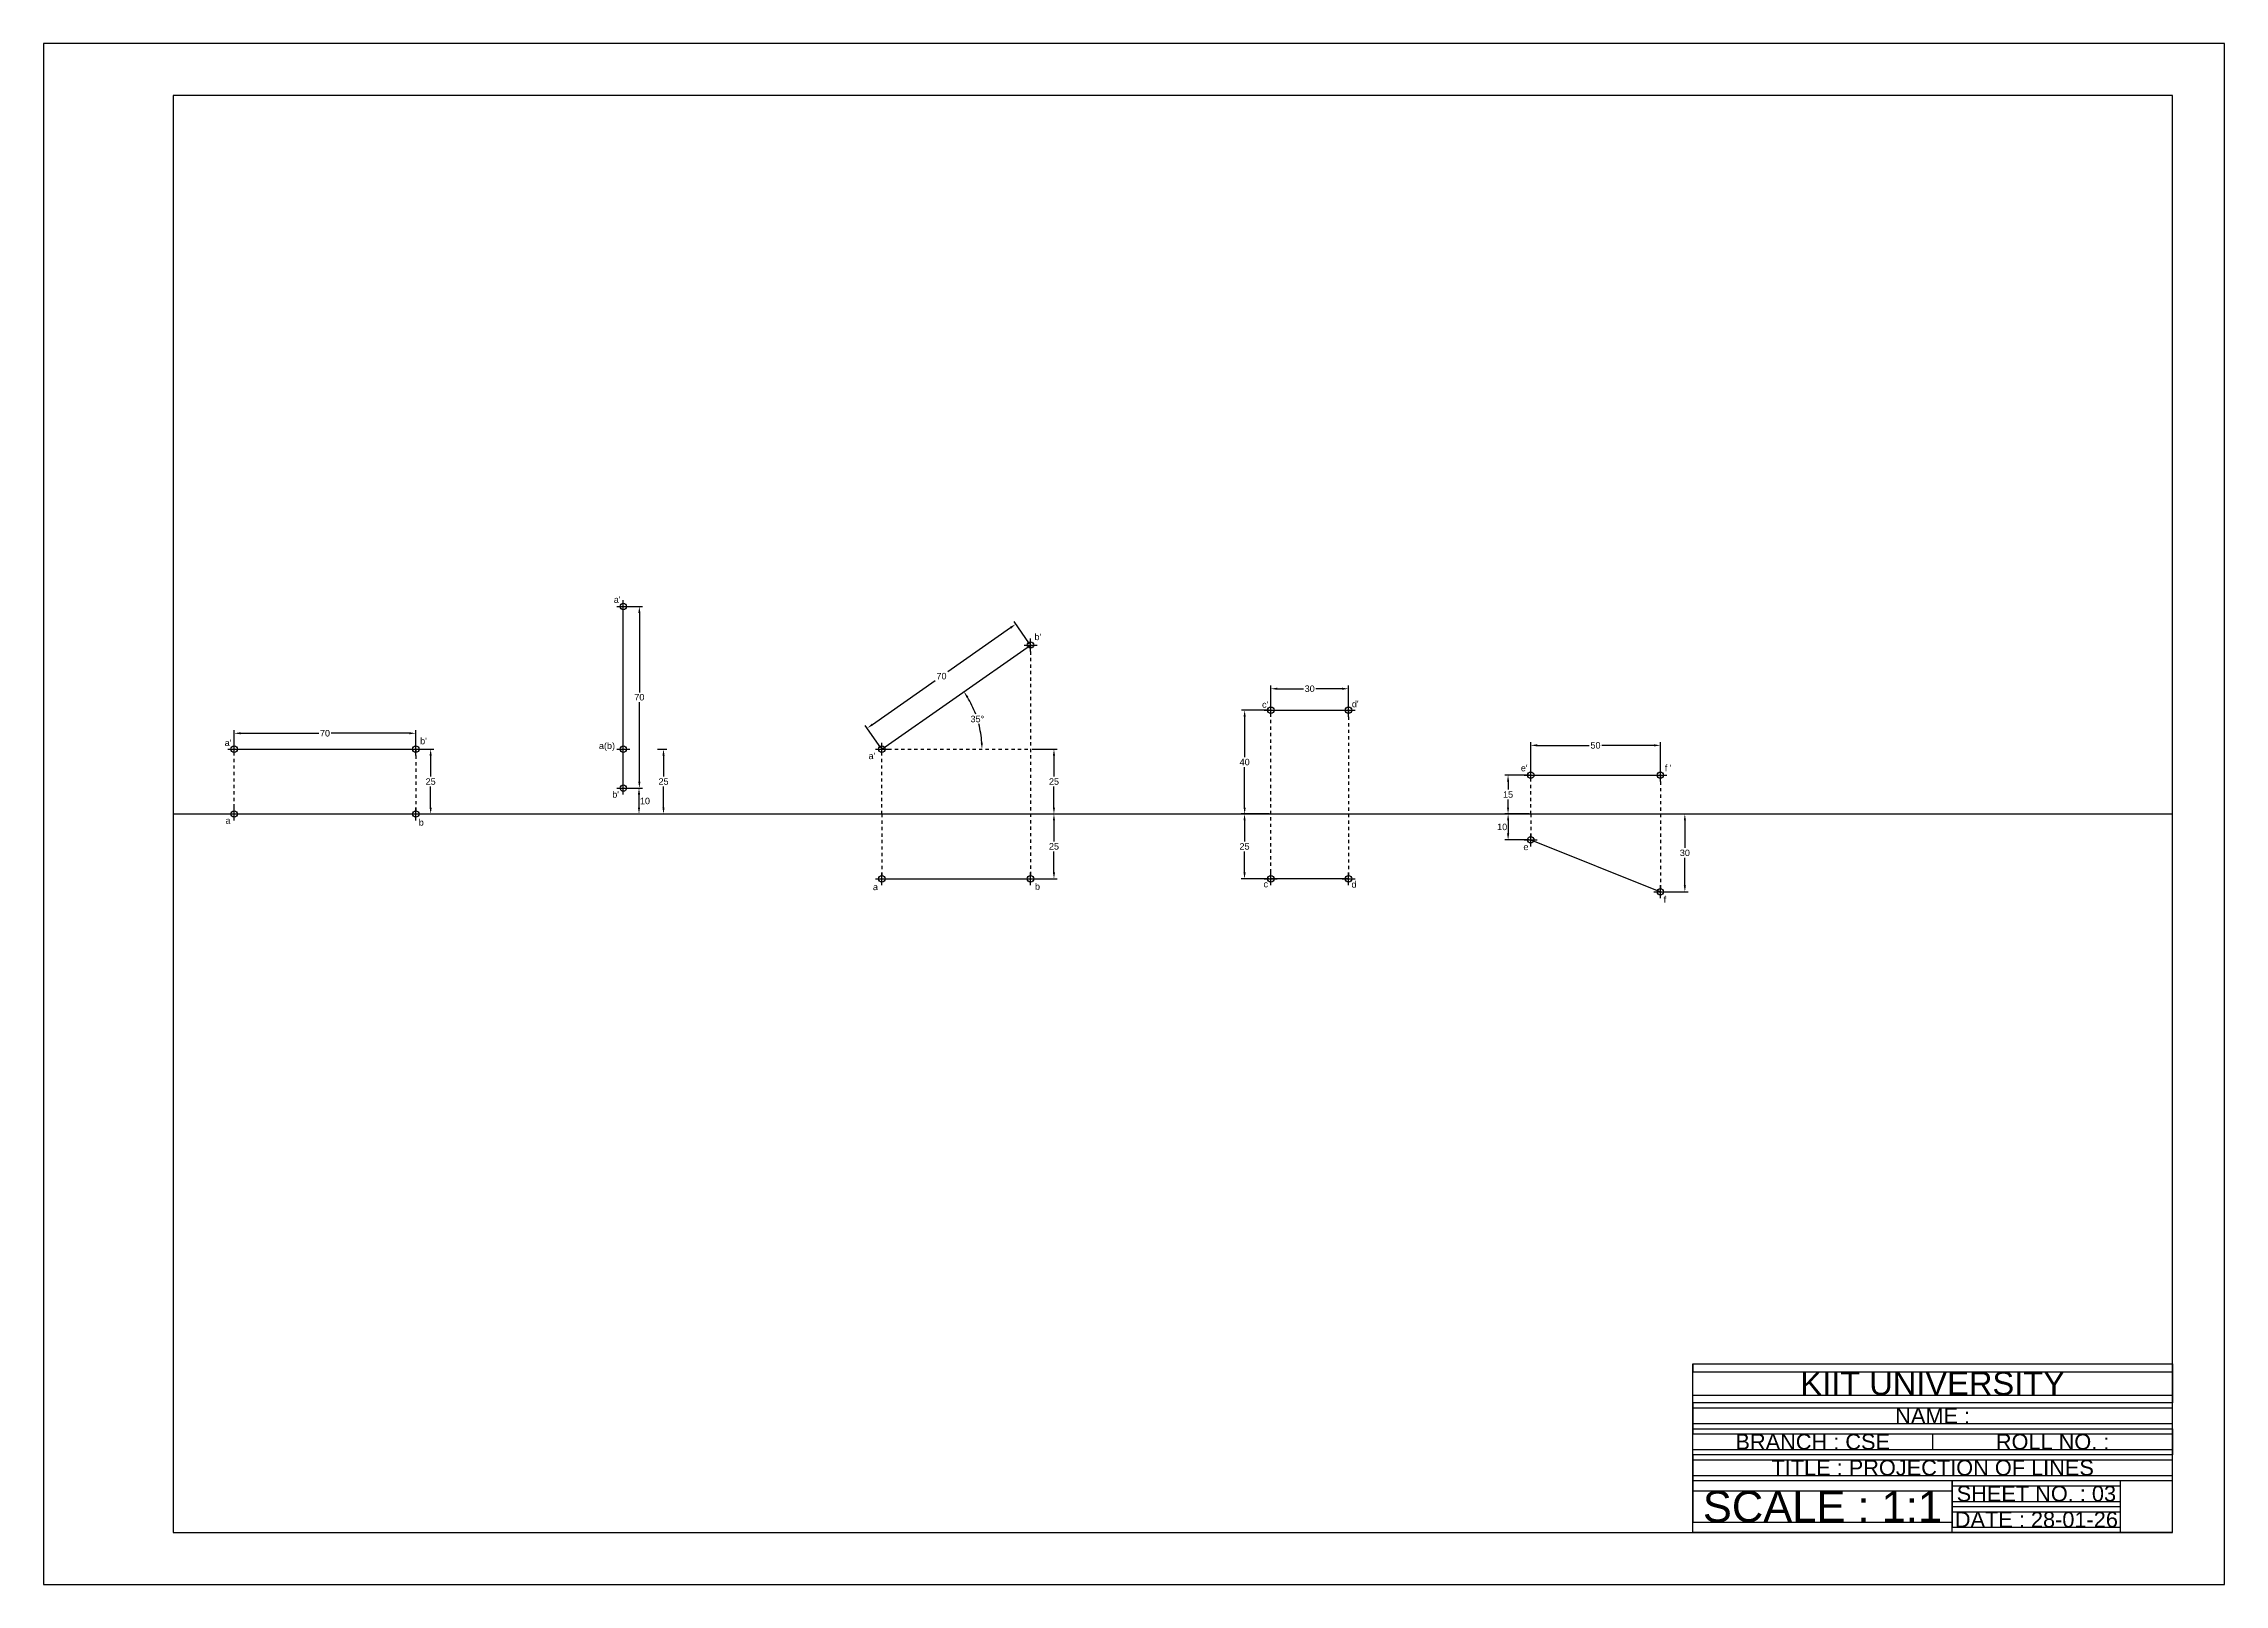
# Model space of a CAD drawing. Header units: millimetres. Extents: x 376 to 1217, y 156 to 750.
import ezdxf

# ---------------------------------------------------------------- set-up
doc = ezdxf.new("R2010")
doc.units = ezdxf.units.MM
doc.header["$PDMODE"] = 34
doc.header["$PDSIZE"] = 2.5
doc.linetypes.add('JIS_02_1.2', pattern=[2.5, 1.25, -1.25])
doc.styles.get("Standard").update_dxf_attribs({"font": 'arial.ttf'})
doc.dimstyles.new('Annotative', dxfattribs={"dimscale": 0, "dimtxt": 2.5, "dimasz": 2.5, "dimexe": 1.25, "dimexo": 0.625, "dimtad": 1, "dimtxsty": 'Standard', "dimcen": 2.5, "dimadec": 0, "dimazin": 0, "dimtfac": 1, "dimtmove": 0, "dimatfit": 3, "dimfxl": 1, "dimarcsym": 0})

# ---------------------------------------------------------------- blocks, each defined once
blk = doc.blocks.new('*D1')
at = {"color": 0, "lineweight": -2, "transparency": 16777216}
for p, q in [((449.99, 478.47), (449.99, 485.21)), ((452.49, 483.96), (482.59, 483.96)), ((517.49, 483.96), (487.39, 483.96)), ((519.99, 478.47), (519.99, 485.21))]:
    blk.add_line(p, q, dxfattribs=at)
at = {"color": 0, "transparency": 16777216}
for points in [[(452.49, 484.38), (452.49, 483.55), (449.99, 483.96)], [(517.49, 484.38), (517.49, 483.55), (519.99, 483.96)]]:
    blk.add_solid(points, dxfattribs=at)
at = {"layer": 'Defpoints', "color": 0, "transparency": 16777216}
for p in [(519.99, 483.96), (449.99, 477.85), (519.99, 477.85)]:
    blk.add_point(p, dxfattribs=at)
at = {"color": 0, "transparency": 16777216, "insert": (484.99, 483.96), "char_height": 2.5, "attachment_point": 5}
blk.add_mtext('70', dxfattribs=at)
blk = doc.blocks.new('*D2')
at = {"color": 0, "lineweight": -2, "transparency": 16777216}
for p, q in [((520.62, 477.85), (526.99, 477.85)), ((525.74, 475.35), (525.74, 467.25)), ((525.74, 455.35), (525.74, 463.44)), ((520.62, 452.85), (526.99, 452.85))]:
    blk.add_line(p, q, dxfattribs=at)
at = {"color": 0, "transparency": 16777216}
for points in [[(525.33, 475.35), (526.16, 475.35), (525.74, 477.85)], [(525.33, 455.35), (526.16, 455.35), (525.74, 452.85)]]:
    blk.add_solid(points, dxfattribs=at)
at = {"layer": 'Defpoints', "color": 0, "transparency": 16777216}
for p in [(519.99, 477.85), (519.99, 452.85), (525.74, 452.85)]:
    blk.add_point(p, dxfattribs=at)
at = {"color": 0, "transparency": 16777216, "insert": (525.74, 465.35), "char_height": 2.5, "attachment_point": 5}
blk.add_mtext('25', dxfattribs=at)
blk = doc.blocks.new('*D3')
at = {"color": 0, "lineweight": -2, "transparency": 16777216}
for p, q in [((600.68, 532.85), (607.48, 532.85)), ((606.23, 530.35), (606.23, 499.75)), ((606.23, 465.35), (606.23, 495.94)), ((600.68, 462.85), (607.48, 462.85))]:
    blk.add_line(p, q, dxfattribs=at)
at = {"color": 0, "transparency": 16777216}
for points in [[(605.82, 530.35), (606.65, 530.35), (606.23, 532.85)], [(605.82, 465.35), (606.65, 465.35), (606.23, 462.85)]]:
    blk.add_solid(points, dxfattribs=at)
at = {"layer": 'Defpoints', "color": 0, "transparency": 16777216}
for p in [(600.05, 532.85), (600.05, 462.85), (606.23, 462.85)]:
    blk.add_point(p, dxfattribs=at)
at = {"color": 0, "transparency": 16777216, "insert": (606.23, 497.85), "char_height": 2.5, "attachment_point": 5}
blk.add_mtext('70', dxfattribs=at)
blk = doc.blocks.new('*D4')
at = {"color": 0, "lineweight": -2, "transparency": 16777216}
for p, q in [((600.68, 462.85), (607.34, 462.85)), ((606.09, 460.35), (606.09, 455.35)), ((600.68, 452.85), (607.34, 452.85))]:
    blk.add_line(p, q, dxfattribs=at)
at = {"color": 0, "transparency": 16777216}
for points in [[(605.68, 460.35), (606.51, 460.35), (606.09, 462.85)], [(605.68, 455.35), (606.51, 455.35), (606.09, 452.85)]]:
    blk.add_solid(points, dxfattribs=at)
at = {"layer": 'Defpoints', "color": 0, "transparency": 16777216}
for p in [(600.05, 462.85), (600.05, 452.85), (606.09, 452.85)]:
    blk.add_point(p, dxfattribs=at)
at = {"color": 0, "transparency": 16777216, "insert": (608.39, 457.85), "char_height": 2.5, "attachment_point": 5}
blk.add_mtext('10', dxfattribs=at)
blk = doc.blocks.new('*D5')
at = {"color": 0, "lineweight": -2, "transparency": 16777216}
for p, q in [((613.19, 477.85), (616.8, 477.85)), ((615.55, 475.35), (615.55, 467.25)), ((615.55, 455.35), (615.55, 463.44)), ((613.19, 452.85), (616.8, 452.85))]:
    blk.add_line(p, q, dxfattribs=at)
at = {"color": 0, "transparency": 16777216}
for points in [[(615.13, 475.35), (615.96, 475.35), (615.55, 477.85)], [(615.13, 455.35), (615.96, 455.35), (615.55, 452.85)]]:
    blk.add_solid(points, dxfattribs=at)
at = {"layer": 'Defpoints', "color": 0, "transparency": 16777216}
for p in [(612.56, 477.85), (612.56, 452.85), (615.55, 452.85)]:
    blk.add_point(p, dxfattribs=at)
at = {"color": 0, "transparency": 16777216, "insert": (615.55, 465.35), "char_height": 2.5, "attachment_point": 5}
blk.add_mtext('25', dxfattribs=at)
blk = doc.blocks.new('*D9')
at = {"color": 0, "lineweight": -2, "transparency": 16777216}
for p, q in [((757.71, 477.85), (767.37, 477.85)), ((766.12, 475.35), (766.12, 467.25)), ((766.12, 455.35), (766.12, 463.44)), ((757.71, 452.85), (767.37, 452.85))]:
    blk.add_line(p, q, dxfattribs=at)
at = {"color": 0, "transparency": 16777216}
for points in [[(765.7, 475.35), (766.54, 475.35), (766.12, 477.85)], [(765.7, 455.35), (766.54, 455.35), (766.12, 452.85)]]:
    blk.add_solid(points, dxfattribs=at)
at = {"layer": 'Defpoints', "color": 0, "transparency": 16777216}
for p in [(757.09, 477.85), (757.09, 452.85), (766.12, 452.85)]:
    blk.add_point(p, dxfattribs=at)
at = {"color": 0, "transparency": 16777216, "insert": (766.12, 465.35), "char_height": 2.5, "attachment_point": 5}
blk.add_mtext('25', dxfattribs=at)
blk = doc.blocks.new('*D8')
at = {"color": 0, "lineweight": -2, "transparency": 16777216}
for p, q in [((757.71, 452.85), (767.37, 452.85)), ((766.12, 450.35), (766.12, 442.25)), ((766.12, 430.35), (766.12, 438.44)), ((757.71, 427.85), (767.37, 427.85))]:
    blk.add_line(p, q, dxfattribs=at)
at = {"color": 0, "transparency": 16777216}
for points in [[(765.7, 450.35), (766.54, 450.35), (766.12, 452.85)], [(765.7, 430.35), (766.54, 430.35), (766.12, 427.85)]]:
    blk.add_solid(points, dxfattribs=at)
at = {"layer": 'Defpoints', "color": 0, "transparency": 16777216}
for p in [(757.09, 452.85), (766.12, 452.85), (757.09, 427.85)]:
    blk.add_point(p, dxfattribs=at)
at = {"color": 0, "transparency": 16777216, "insert": (766.12, 440.35), "char_height": 2.5, "attachment_point": 5}
blk.add_mtext('25', dxfattribs=at)
blk = doc.blocks.new('*D6')
at = {"color": 0, "lineweight": -2, "transparency": 16777216}
for p, q in [((749.38, 524.64), (725.16, 507.68)), ((756.73, 518.51), (750.71, 527.1)), ((696.14, 487.36), (720.36, 504.32)), ((699.39, 478.36), (693.37, 486.95))]:
    blk.add_line(p, q, dxfattribs=at)
at = {"color": 0, "transparency": 16777216}
for points in [[(749.14, 524.98), (749.62, 524.3), (751.43, 526.07)], [(695.9, 487.7), (696.38, 487.02), (694.09, 485.92)]]:
    blk.add_solid(points, dxfattribs=at)
at = {"layer": 'Defpoints', "color": 0, "transparency": 16777216}
for p in [(751.43, 526.07), (757.09, 518), (699.75, 477.85)]:
    blk.add_point(p, dxfattribs=at)
at = {"color": 0, "transparency": 16777216, "insert": (722.76, 506), "char_height": 2.5, "attachment_point": 5}
blk.add_mtext('70', dxfattribs=at)
blk = doc.blocks.new('*D7')
at = {"color": 0, "lineweight": -2, "transparency": 16777216}
for start, end in [(20.4853, 31.29004), (3.70996, 14.56301)]:
    blk.add_arc((699.75, 477.85), 38.62, start, end, dxfattribs=at)
at = {"color": 0, "transparency": 16777216}
for points in [[(732.4, 497.67), (733.1, 498.13), (731.38, 500)], [(738.7, 480.36), (737.87, 480.33), (738.36, 477.85)]]:
    blk.add_solid(points, dxfattribs=at)
at = {"layer": 'Defpoints', "color": 0, "transparency": 16777216}
for p in [(757.09, 518), (737.57, 485.65), (699.75, 477.85), (699.75, 477.85), (757.09, 477.85)]:
    blk.add_point(p, dxfattribs=at)
at = {"color": 0, "transparency": 16777216, "insert": (736.58, 489.46), "char_height": 2.5, "attachment_point": 5}
blk.add_mtext('35°', dxfattribs=at)
blk = doc.blocks.new('*D10')
at = {"color": 0, "lineweight": -2, "transparency": 16777216}
for p, q in [((849.74, 493.47), (849.74, 502.38)), ((852.24, 501.13), (862.33, 501.13)), ((877.24, 501.13), (867.15, 501.13)), ((879.74, 493.47), (879.74, 502.38))]:
    blk.add_line(p, q, dxfattribs=at)
at = {"color": 0, "transparency": 16777216}
for points in [[(852.24, 501.55), (852.24, 500.72), (849.74, 501.13)], [(877.24, 501.55), (877.24, 500.72), (879.74, 501.13)]]:
    blk.add_solid(points, dxfattribs=at)
at = {"layer": 'Defpoints', "color": 0, "transparency": 16777216}
for p in [(879.74, 501.13), (849.74, 492.85), (879.74, 492.85)]:
    blk.add_point(p, dxfattribs=at)
at = {"color": 0, "transparency": 16777216, "insert": (864.74, 501.13), "char_height": 2.5, "attachment_point": 5}
blk.add_mtext('30', dxfattribs=at)
blk = doc.blocks.new('*D11')
at = {"color": 0, "lineweight": -2, "transparency": 16777216}
for p, q in [((849.12, 492.85), (838.41, 492.85)), ((839.66, 490.35), (839.66, 474.75)), ((839.66, 455.35), (839.66, 470.94)), ((849.12, 452.85), (838.41, 452.85))]:
    blk.add_line(p, q, dxfattribs=at)
at = {"color": 0, "transparency": 16777216}
for points in [[(839.24, 490.35), (840.08, 490.35), (839.66, 492.85)], [(839.24, 455.35), (840.08, 455.35), (839.66, 452.85)]]:
    blk.add_solid(points, dxfattribs=at)
at = {"layer": 'Defpoints', "color": 0, "transparency": 16777216}
for p in [(849.74, 492.85), (839.66, 452.85), (849.74, 452.85)]:
    blk.add_point(p, dxfattribs=at)
at = {"color": 0, "transparency": 16777216, "insert": (839.66, 472.85), "char_height": 2.5, "attachment_point": 5}
blk.add_mtext('40', dxfattribs=at)
blk = doc.blocks.new('*D12')
at = {"color": 0, "lineweight": -2, "transparency": 16777216}
for p, q in [((849.12, 452.85), (838.37, 452.85)), ((839.62, 450.35), (839.62, 442.25)), ((839.62, 430.35), (839.62, 438.44)), ((849.12, 427.85), (838.37, 427.85))]:
    blk.add_line(p, q, dxfattribs=at)
at = {"color": 0, "transparency": 16777216}
for points in [[(839.2, 450.35), (840.04, 450.35), (839.62, 452.85)], [(839.2, 430.35), (840.04, 430.35), (839.62, 427.85)]]:
    blk.add_solid(points, dxfattribs=at)
at = {"layer": 'Defpoints', "color": 0, "transparency": 16777216}
for p in [(849.74, 452.85), (839.62, 427.85), (849.74, 427.85)]:
    blk.add_point(p, dxfattribs=at)
at = {"color": 0, "transparency": 16777216, "insert": (839.62, 440.35), "char_height": 2.5, "attachment_point": 5}
blk.add_mtext('25', dxfattribs=at)
blk = doc.blocks.new('*D15')
at = {"color": 0, "lineweight": -2, "transparency": 16777216}
for p, q in [((949.34, 467.85), (939.99, 467.85)), ((941.24, 465.35), (941.24, 462.25)), ((941.24, 455.35), (941.24, 458.44)), ((949.34, 452.85), (939.99, 452.85))]:
    blk.add_line(p, q, dxfattribs=at)
at = {"color": 0, "transparency": 16777216}
for points in [[(940.83, 465.35), (941.66, 465.35), (941.24, 467.85)], [(940.83, 455.35), (941.66, 455.35), (941.24, 452.85)]]:
    blk.add_solid(points, dxfattribs=at)
at = {"layer": 'Defpoints', "color": 0, "transparency": 16777216}
for p in [(949.97, 467.85), (941.24, 452.85), (949.97, 452.85)]:
    blk.add_point(p, dxfattribs=at)
at = {"color": 0, "transparency": 16777216, "insert": (941.24, 460.35), "char_height": 2.5, "attachment_point": 5}
blk.add_mtext('15', dxfattribs=at)
blk = doc.blocks.new('*D14')
at = {"color": 0, "lineweight": -2, "transparency": 16777216}
for p, q in [((949.34, 452.85), (940.01, 452.85)), ((941.26, 450.35), (941.26, 445.35)), ((949.34, 442.85), (940.01, 442.85))]:
    blk.add_line(p, q, dxfattribs=at)
at = {"color": 0, "transparency": 16777216}
for points in [[(940.84, 450.35), (941.68, 450.35), (941.26, 452.85)], [(940.84, 445.35), (941.68, 445.35), (941.26, 442.85)]]:
    blk.add_solid(points, dxfattribs=at)
at = {"layer": 'Defpoints', "color": 0, "transparency": 16777216}
for p in [(949.97, 452.85), (941.26, 442.85), (949.97, 442.85)]:
    blk.add_point(p, dxfattribs=at)
at = {"color": 0, "transparency": 16777216, "insert": (938.97, 447.85), "char_height": 2.5, "attachment_point": 5}
blk.add_mtext('10', dxfattribs=at)
blk = doc.blocks.new('*D13')
at = {"color": 0, "lineweight": -2, "transparency": 16777216}
for p, q in [((949.97, 468.47), (949.97, 480.56)), ((999.97, 468.47), (999.97, 480.56)), ((952.47, 479.31), (972.56, 479.31)), ((997.47, 479.31), (977.38, 479.31))]:
    blk.add_line(p, q, dxfattribs=at)
at = {"color": 0, "transparency": 16777216}
for points in [[(952.47, 479.73), (952.47, 478.89), (949.97, 479.31)], [(997.47, 479.73), (997.47, 478.89), (999.97, 479.31)]]:
    blk.add_solid(points, dxfattribs=at)
at = {"layer": 'Defpoints', "color": 0, "transparency": 16777216}
for p in [(999.97, 479.31), (949.97, 467.85), (999.97, 467.85)]:
    blk.add_point(p, dxfattribs=at)
at = {"color": 0, "transparency": 16777216, "insert": (974.97, 479.31), "char_height": 2.5, "attachment_point": 5}
blk.add_mtext('50', dxfattribs=at)
blk = doc.blocks.new('*D16')
at = {"color": 0, "lineweight": -2, "transparency": 16777216}
for p, q in [((1000.59, 452.85), (1010.67, 452.85)), ((1009.42, 450.35), (1009.42, 439.75)), ((1009.42, 425.35), (1009.42, 435.94)), ((1000.59, 422.85), (1010.67, 422.85))]:
    blk.add_line(p, q, dxfattribs=at)
at = {"color": 0, "transparency": 16777216}
for points in [[(1009.01, 450.35), (1009.84, 450.35), (1009.42, 452.85)], [(1009.01, 425.35), (1009.84, 425.35), (1009.42, 422.85)]]:
    blk.add_solid(points, dxfattribs=at)
at = {"layer": 'Defpoints', "color": 0, "transparency": 16777216}
for p in [(999.97, 452.85), (999.97, 422.85), (1009.42, 422.85)]:
    blk.add_point(p, dxfattribs=at)
at = {"color": 0, "transparency": 16777216, "insert": (1009.42, 437.85), "char_height": 2.5, "attachment_point": 5}
blk.add_mtext('30', dxfattribs=at)

msp = doc.modelspace()

# ---------------------------------------------------------------- linework, layer by layer
for p, q in [((1217.487, 749.846), (376.487, 749.846)), ((1217.487, 155.846), (1217.487, 749.846)), ((1197.487, 729.846), (426.487, 729.846)), ((1197.487, 175.846), (1197.487, 729.846)), ((1012.487, 175.846), (1012.487, 240.846)), ((1012.487, 240.846), (1197.487, 240.846)), ((1012.487, 240.846), (1012.487, 237.846)), ((1197.487, 240.846), (1197.487, 240.846)), ((1197.487, 240.846), (1197.487, 225.846)), ((1012.487, 225.846), (1012.487, 228.846)), ((1197.487, 225.846), (1012.487, 225.846)), ((1012.487, 225.846), (1012.487, 215.846)), ((1012.487, 225.846), (1012.487, 223.846)), ((1012.487, 215.846), (1012.487, 217.846)), ((1012.487, 215.846), (1197.487, 215.846)), ((1012.487, 215.846), (1097.307, 215.846)), ((1012.487, 215.846), (1104.987, 215.846)), ((1012.487, 215.846), (1012.487, 213.846)), ((1104.987, 213.846), (1104.987, 207.846)), ((1197.487, 215.846), (1197.487, 205.846)), ((1012.487, 205.846), (1012.487, 207.846)), ((1197.487, 205.846), (1012.487, 205.846)), ((1012.487, 205.846), (1012.487, 195.52)), ((1012.487, 205.846), (1012.487, 203.846)), ((1012.487, 205.846), (1012.487, 203.846)), ((1012.487, 205.846), (1012.487, 203.846)), ((1012.487, 195.52), (1012.487, 197.52)), ((1012.487, 195.52), (1012.487, 191.52)), ((1012.487, 175.846), (1012.487, 179.846)), ((426.487, 175.846), (1197.487, 175.846)), ((1197.487, 175.846), (1012.487, 175.846)), ((1012.487, 175.846), (1112.487, 175.846)), ((1012.487, 175.846), (1112.487, 175.846)), ((376.487, 155.846), (1217.487, 155.846)), ((1217.487, 155.846), (1217.487, 155.846))]:
    msp.add_line(p, q)
at = {"color": 7, "true_color": 0xffffff}
for p, q in [((1217.487, 749.846), (376.487, 749.846)), ((376.487, 749.846), (376.487, 155.846)), ((426.487, 729.846), (426.487, 175.846)), ((426.487, 452.846), (1197.487, 452.846)), ((449.992, 452.846), (450.755, 452.846)), ((1012.487, 205.846), (1012.487, 195.846)), ((1012.487, 195.846), (1012.487, 197.846)), ((1012.487, 195.846), (1197.487, 195.846)), ((1012.487, 195.846), (1012.487, 191.846)), ((1112.487, 175.846), (1112.487, 195.846)), ((1112.487, 195.846), (1112.487, 185.846)), ((1112.487, 195.846), (1112.487, 193.846)), ((1177.487, 175.846), (1177.487, 195.846)), ((1012.487, 191.846), (1012.487, 179.846)), ((1112.487, 185.846), (1112.487, 187.846)), ((1112.487, 185.846), (1177.487, 185.846)), ((1112.487, 185.846), (1112.487, 183.846)), ((1012.487, 175.846), (1012.487, 179.846)), ((1112.487, 183.846), (1112.487, 177.846)), ((1112.487, 175.846), (1112.487, 177.846)), ((1177.487, 175.846), (1112.487, 175.846)), ((1197.487, 175.846), (1177.487, 175.846))]:
    msp.add_line(p, q, dxfattribs=at)
at = {"color": 2}
msp.add_line((600.051, 462.846), (600.051, 532.846), dxfattribs=at)
at = {"color": 41, "true_color": 0xf4ee51}
for p, q in [((699.747, 477.846), (757.088, 517.996)), ((849.742, 492.846), (879.742, 492.846)), ((449.992, 477.846), (519.992, 477.846)), ((949.968, 467.846), (999.968, 467.846)), ((449.992, 452.846), (519.992, 452.846)), ((949.968, 442.846), (999.968, 422.846)), ((699.747, 427.846), (757.088, 427.846)), ((879.742, 427.846), (849.742, 427.846))]:
    msp.add_line(p, q, dxfattribs=at)
at = {"color": 4, "linetype": 'JIS_02_1.2'}
for p, q in [((757.088, 517.996), (757.088, 427.846)), ((849.742, 452.846), (849.742, 492.846)), ((879.742, 492.846), (879.742, 452.846)), ((449.992, 452.846), (449.992, 477.846)), ((519.992, 477.846), (519.992, 452.846)), ((699.747, 452.846), (699.747, 477.846)), ((699.747, 477.846), (757.088, 477.846)), ((949.968, 452.846), (949.968, 467.846)), ((999.968, 467.846), (999.968, 452.846)), ((699.747, 452.846), (699.747, 427.846)), ((849.742, 427.846), (849.742, 452.846)), ((879.742, 452.846), (879.742, 427.846)), ((949.968, 452.846), (949.968, 442.846)), ((999.968, 452.846), (999.968, 422.846))]:
    msp.add_line(p, q, dxfattribs=at)
at = {"color": 4}
for p, q in [((1012.487, 237.846), (1197.487, 237.846)), ((1012.487, 228.846), (1197.487, 228.846)), ((1012.487, 223.846), (1197.487, 223.846)), ((1012.487, 217.846), (1197.487, 217.846)), ((1012.487, 213.846), (1104.987, 213.846)), ((1104.987, 213.846), (1197.487, 213.846)), ((1012.487, 207.846), (1104.987, 207.846)), ((1012.487, 203.846), (1197.487, 203.846)), ((1104.987, 207.846), (1197.487, 207.846)), ((1012.487, 197.846), (1197.487, 197.846)), ((1112.487, 193.846), (1177.487, 193.846)), ((1012.487, 191.846), (1112.487, 191.846)), ((1112.487, 187.846), (1177.487, 187.846)), ((1012.487, 179.846), (1112.487, 179.846)), ((1112.487, 183.846), (1177.487, 183.846)), ((1112.487, 177.846), (1177.487, 177.846))]:
    msp.add_line(p, q, dxfattribs=at)
at = {"color": 11, "true_color": 0xf27172}
for p in [(600.051, 532.846), (757.088, 517.996), (849.742, 492.846), (879.742, 492.846), (449.992, 477.846), (519.992, 477.846), (600.051, 477.846), (699.747, 477.846), (600.051, 462.846), (949.968, 467.846), (999.968, 467.846), (449.992, 452.846), (519.992, 452.846), (949.968, 442.846), (699.747, 427.846), (757.088, 427.846), (849.742, 427.846), (879.742, 427.846), (999.968, 422.846)]:
    msp.add_point(p, dxfattribs=at)

# ---------------------------------------------------------------- texts
at = {"color": 51, "true_color": 0xf7f281, "char_height": 2.5, "attachment_point": 1}
for s, width, heights, insert in [("a'", 5.71222, [0], (596.36, 536.745)), ("b'", 5.71222, [0], (758.595, 522.383)), ("c'", 5.71222, [0], (846.358, 496.273)), ("d'", 5.71222, [0], (881.01, 496.5)), ("a'", 5.71222, [0], (446.304, 481.559)), ("b'", 5.71222, [0], (521.676, 482.228)), ('a(b) ', 8.003, [3.581], (590.633, 480.387)), ("a'", 5.71222, [0], (694.602, 476.508)), ("e'", 5.71222, [0], (946.179, 471.806)), ("f '", 5.71222, [0], (1001.687, 471.819)), ("b'", 5.71222, [0], (595.776, 461.597)), ('a', 5.71222, [0], (446.612, 451.564)), ('b', 5.71222, [0], (521.148, 450.86)), ('e', 5.71222, [0], (947.164, 441.414)), ('a', 5.71222, [0], (696.306, 425.999)), ('b', 5.71222, [0], (758.8, 426.143)), ('c', 5.71222, [0], (846.923, 427.077)), ('d', 5.71222, [0], (880.882, 426.971)), ('f', 5.71222, [0], (1001.257, 421.177))]:
    msp.add_mtext_dynamic_manual_height_columns(s, width=width, gutter_width=12.5, heights=heights, dxfattribs=dict(at, insert=insert))
at = {"color": 4, "attachment_point": 1}
for s, width, insert, char_height in [('\\pxqc;{\\C256;\\c16777215;KIIT UNIVERSITY}', 185, (1012.487, 237.846), 9), ('\\pxqc;{\\C256;\\c16777215;NAME : }', 185, (1012.487, 223.846), 6), ('\\pxqc;{\\C256;\\c16777215;BRANCH : CSE}', 92.5, (1012.487, 213.846), 6), ('\\pxqc;{\\C256;\\c16777215;ROLL NO. : }', 92.5, (1104.987, 213.846), 6)]:
    msp.add_mtext_dynamic_manual_height_columns(s, width=width, gutter_width=12.5, heights=[0], dxfattribs=dict(at, insert=insert, char_height=char_height))
at = {"color": 7, "true_color": 0xffffff, "attachment_point": 1}
for s, width, insert, char_height in [('\\pxqc;TITLE : PROJECTION OF LINES', 185, (1012.487, 203.846), 6), ('\\pxqc;SHEET NO. : 03', 65, (1112.487, 193.846), 6), ('\\pxqc;SCALE : 1:1', 100, (1012.487, 191.846), 12), ('\\pxqc;DATE : 28-01-26', 65, (1112.487, 183.846), 6)]:
    msp.add_mtext_dynamic_manual_height_columns(s, width=width, gutter_width=12.5, heights=[0], dxfattribs=dict(at, insert=insert, char_height=char_height))

# ---------------------------------------------------------------- dimensions: what is measured, and where the dimension line sits
at = {"color": 165, "true_color": 0x5e67af}
for base, p1, p2, override, picture, middle in [((606.233, 462.846), (600.051, 532.846), (600.051, 462.846), {"dimtih": 1}, '*D3', (606.233, 497.846)), ((839.66, 452.846), (849.742, 492.846), (849.742, 452.846), {"dimtad": 0, "dimtih": 1}, '*D11', (839.66, 472.846)), ((525.743, 452.846), (519.992, 477.846), (519.992, 452.846), {"dimtih": 1}, '*D2', (525.743, 465.346)), ((615.548, 452.846), (612.564, 477.846), (612.564, 452.846), {"dimtad": 0, "dimtih": 1}, '*D5', (615.548, 465.346)), ((766.12, 452.846), (757.088, 477.846), (757.088, 452.846), {"dimtad": 0, "dimtih": 1}, '*D9', (766.12, 465.346)), ((606.092, 452.846), (600.051, 462.846), (600.051, 452.846), {"dimtad": 2, "dimjust": 0, "dimtih": 1}, '*D4', (608.386, 457.846)), ((941.245, 452.846), (949.968, 467.846), (949.968, 452.846), {"dimtad": 0, "dimtih": 1}, '*D15', (941.245, 460.346)), ((766.12, 452.846), (757.088, 427.846), (757.088, 452.846), {"dimtad": 0, "dimtih": 1}, '*D8', (766.12, 440.346)), ((839.619, 427.846), (849.742, 452.846), (849.742, 427.846), {"dimtad": 0, "dimtih": 1}, '*D12', (839.619, 440.346)), ((941.262, 442.846), (949.968, 452.846), (949.968, 442.846), {"dimtad": 2, "dimtih": 1}, '*D14', (938.968, 447.846))]:
    dim = msp.add_linear_dim(base=base, p1=p1, p2=p2, angle=90, dimstyle='Annotative', override=override, dxfattribs=at)
    dim.commit()
    dim.dimension.update_dxf_attribs({"geometry": picture, "text_midpoint": middle})
for p1, p2, distance, picture, middle in [((699.747, 477.846), (757.088, 517.996), 9.861, '*D6', (722.761, 505.999)), ((999.968, 452.846), (999.968, 422.846), 9.454, '*D16', (1009.422, 437.846))]:
    dim = msp.add_aligned_dim(p1=p1, p2=p2, distance=distance, dimstyle='Annotative', override={"dimtad": 0, "dimtih": 1}, dxfattribs=at)
    dim.commit()
    dim.dimension.update_dxf_attribs({"geometry": picture, "text_midpoint": middle})
dim = msp.add_angular_dim_2l(base=(737.565, 485.655), line1=((699.747, 477.846), (757.088, 477.846)), line2=((699.747, 477.846), (757.088, 517.996)), dimstyle='Annotative', override={"dimtad": 0, "dimtih": 1}, dxfattribs=at)
dim.commit()
dim.dimension.update_dxf_attribs({"geometry": '*D7', "text_midpoint": (736.576, 489.458)})
for base, p1, p2, picture, middle in [((879.742, 501.133), (849.742, 492.846), (879.742, 492.846), '*D10', (864.742, 501.133)), ((519.992, 483.964), (449.992, 477.846), (519.992, 477.846), '*D1', (484.992, 483.964)), ((999.968, 479.311), (949.968, 467.846), (999.968, 467.846), '*D13', (974.968, 479.311))]:
    dim = msp.add_linear_dim(base=base, p1=p1, p2=p2, dimstyle='Annotative', override={"dimtad": 0, "dimtih": 1}, dxfattribs=at)
    dim.commit()
    dim.dimension.update_dxf_attribs({"geometry": picture, "text_midpoint": middle})

doc.saveas('drawing.dxf')
